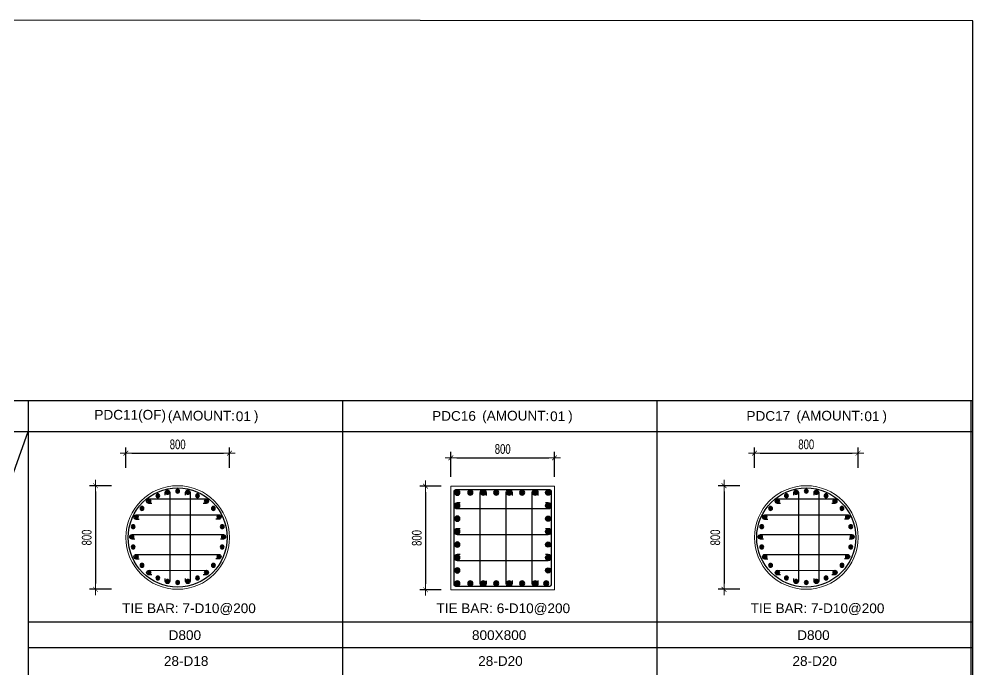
# Model space of a CAD drawing. Header units: millimetres. Extents: x 49323 to 538172, y -39336 to 181761.
# Drawn here: x 487009 to 494373, y 141935 to 146960 of the extents above; entities that cross this region are included whole.
import ezdxf
from ezdxf.enums import TextEntityAlignment as Align

# ---------------------------------------------------------------- set-up
doc = ezdxf.new("R2010")
doc.units = ezdxf.units.MM
doc.linetypes.add('CENTER2', pattern=[1.125, 0.75, -0.125, 0.125, -0.125])
doc.layers.get('Defpoints').update_dxf_attribs({"color": 151, "lineweight": 9})
for name, color, linetype in [('2', 2, 'Continuous'), ('A-ANNO-LEAD', 4, 'Continuous'), ('CEN', 1, 'CENTER2'), ('STL', 3, 'Continuous'), ('TIT1', 3, 'Continuous')]:
    doc.layers.add(name, color=color, linetype=linetype)
doc.layers.add('NDC_S_CONTINUOUS', color=3, linetype='Continuous', lineweight=20)
doc.layers.add('NDC_S_DIM', color=1, linetype='Continuous', lineweight=15)
doc.styles.add('NDC_ARIAL', font='arial.ttf', dxfattribs={"width": 0.85})
doc.styles.add('NDC_DIM', font='', dxfattribs={"width": 0.75})
doc.styles.get('NDC_DIM').set_extended_font_data('Dotum')
doc.dimstyles.new('NDC_dim_30', dxfattribs={"dimscale": 30, "dimtxt": 2.5, "dimasz": 1.5, "dimexe": 1.5, "dimexo": 2.5, "dimgap": 1, "dimtad": 1, "dimdec": 0, "dimzin": 0, "dimdsep": 46, "dimtxsty": 'NDC_DIM', "dimblk": 'DIMMARK', "dimcen": 0.09, "dimdle": 1.2, "dimclrd": 1, "dimclre": 1, "dimclrt": 3, "dimadec": 0, "dimazin": 0, "dimtfac": 1, "dimtdec": 0, "dimtix": 1, "dimtofl": 0, "dimtmove": 0, "dimatfit": 3, "dimfxl": 8, "dimfxlon": 1, "dimtolj": 1, "dimtzin": 0, "dimarcsym": 0})

# ---------------------------------------------------------------- blocks, each defined once
blk = doc.blocks.new('DÁDAS')
at = {"layer": 'TIT1', "color": 2, "style": 'NDC_ARIAL'}
blk.add_text('(AMOUNT:     )', height=75, dxfattribs=at).set_placement((-42061.2, 55767.2), align=Align.MIDDLE)
blk = doc.blocks.new('8')
at = {"layer": '2'}
blk.add_hatch(color=256, dxfattribs=at).paths.add_polyline_path([(20, 0, 0.386127), (1.9, 19.9), (-1.9, 19.9, 0.386127), (-20, 0, 1)])
blk.add_circle((0, 0), 20, dxfattribs=at)
blk = doc.blocks.new('5')
at = {"layer": 'CEN', "rotation": 180}
blk.add_blockref('8', (0, 0), dxfattribs=at)
blk = doc.blocks.new('DIMMARK')
at = {"layer": 'NDC_S_DIM', "color": 1}
blk.add_line((-1.5, 0), (1, 0), dxfattribs=at)
at = {"layer": 'NDC_S_DIM', "color": 2, "const_width": 0.1}
blk.add_lwpolyline([(-0.42, -0.42), (0.42, 0.42)], dxfattribs=at)
blk = doc.blocks.new('*D824')
at = {"layer": 'Defpoints', "color": 0, "ltscale": 40, "transparency": 16777216}
for p in [(491142.7, 143572.2), (490342.7, 143350.8), (491142.7, 143350.8)]:
    blk.add_point(p, dxfattribs=at)
at = {"layer": 'NDC_S_DIM', "color": 1, "lineweight": -2, "ltscale": 40, "transparency": 16777216}
for p, q in [((490342.7, 143425.8), (490342.7, 143617.2)), ((491142.7, 143425.8), (491142.7, 143617.2)), ((490387.7, 143572.2), (491097.7, 143572.2))]:
    blk.add_line(p, q, dxfattribs=at)
at = {"layer": 'NDC_S_DIM', "color": 1, "lineweight": -2, "ltscale": 40, "transparency": 16777216, "xscale": 45, "yscale": 45, "zscale": 45, "rotation": 180}
blk.add_blockref('DIMMARK', (490342.7, 143572.2), dxfattribs=at)
at = {"layer": 'NDC_S_DIM', "color": 1, "lineweight": -2, "ltscale": 40, "transparency": 16777216, "xscale": 45, "yscale": 45, "zscale": 45}
blk.add_blockref('DIMMARK', (491142.7, 143572.2), dxfattribs=at)
at = {"layer": 'NDC_S_DIM', "color": 3, "ltscale": 40, "transparency": 16777216, "insert": (490742.7, 143639.7), "char_height": 75, "attachment_point": 5, "style": 'NDC_DIM'}
blk.add_mtext('\\A1;800', dxfattribs=at)
blk = doc.blocks.new('*D825')
at = {"layer": 'Defpoints', "color": 0, "ltscale": 40, "transparency": 16777216}
for p in [(490342.7, 143353.3), (490147.3, 142553.3), (490342.7, 142553.3)]:
    blk.add_point(p, dxfattribs=at)
at = {"layer": 'NDC_S_DIM', "color": 1, "lineweight": -2, "ltscale": 40, "transparency": 16777216}
for p, q in [((490267.7, 143353.3), (490102.3, 143353.3)), ((490147.3, 143308.3), (490147.3, 142598.3)), ((490267.7, 142553.3), (490102.3, 142553.3))]:
    blk.add_line(p, q, dxfattribs=at)
at = {"layer": 'NDC_S_DIM', "color": 1, "lineweight": -2, "ltscale": 40, "transparency": 16777216, "xscale": 45, "yscale": 45, "zscale": 45}
for p, rotation in [((490147.3, 143353.3), 90), ((490147.3, 142553.3), 270)]:
    blk.add_blockref('DIMMARK', p, dxfattribs=dict(at, rotation=rotation))
at = {"layer": 'NDC_S_DIM', "color": 3, "ltscale": 40, "transparency": 16777216, "insert": (490079.8, 142953.3), "char_height": 75, "attachment_point": 5, "rotation": 90, "style": 'NDC_DIM'}
blk.add_mtext('\\A1;800', dxfattribs=at)
blk = doc.blocks.new('*D922')
at = {"layer": 'Defpoints', "color": 0, "ltscale": 40, "transparency": 16777216}
for p in [(493485.9, 143608), (492685.9, 143419.8), (493485.9, 143419.8)]:
    blk.add_point(p, dxfattribs=at)
at = {"layer": 'NDC_S_DIM', "color": 1, "lineweight": -2, "ltscale": 40, "transparency": 16777216}
for p, q in [((492685.9, 143494.8), (492685.9, 143653)), ((492730.9, 143608), (493440.9, 143608)), ((493485.9, 143494.8), (493485.9, 143653))]:
    blk.add_line(p, q, dxfattribs=at)
at = {"layer": 'NDC_S_DIM', "color": 1, "lineweight": -2, "ltscale": 40, "transparency": 16777216, "xscale": 45, "yscale": 45, "zscale": 45, "rotation": 180}
blk.add_blockref('DIMMARK', (492685.9, 143608), dxfattribs=at)
at = {"layer": 'NDC_S_DIM', "color": 1, "lineweight": -2, "ltscale": 40, "transparency": 16777216, "xscale": 45, "yscale": 45, "zscale": 45}
blk.add_blockref('DIMMARK', (493485.9, 143608), dxfattribs=at)
at = {"layer": 'NDC_S_DIM', "color": 3, "ltscale": 40, "transparency": 16777216, "insert": (493085.9, 143675.6), "char_height": 75, "attachment_point": 5, "style": 'NDC_DIM'}
blk.add_mtext('\\A1;800', dxfattribs=at)
blk = doc.blocks.new('*D923')
at = {"layer": 'Defpoints', "color": 0, "ltscale": 40, "transparency": 16777216}
for p in [(492648.8, 143357), (492451.4, 142557), (492648.8, 142557)]:
    blk.add_point(p, dxfattribs=at)
at = {"layer": 'NDC_S_DIM', "color": 1, "lineweight": -2, "ltscale": 40, "transparency": 16777216}
for p, q in [((492573.8, 143357), (492406.4, 143357)), ((492451.4, 143312), (492451.4, 142602)), ((492573.8, 142557), (492406.4, 142557))]:
    blk.add_line(p, q, dxfattribs=at)
at = {"layer": 'NDC_S_DIM', "color": 1, "lineweight": -2, "ltscale": 40, "transparency": 16777216, "xscale": 45, "yscale": 45, "zscale": 45}
for p, rotation in [((492451.4, 143357), 90), ((492451.4, 142557), 270)]:
    blk.add_blockref('DIMMARK', p, dxfattribs=dict(at, rotation=rotation))
at = {"layer": 'NDC_S_DIM', "color": 3, "ltscale": 40, "transparency": 16777216, "insert": (492383.9, 142957), "char_height": 75, "attachment_point": 5, "rotation": 90, "style": 'NDC_DIM'}
blk.add_mtext('\\A1;800', dxfattribs=at)
blk = doc.blocks.new('*U709')
at = {"layer": 'STL', "xscale": -0.75, "yscale": 0.75, "zscale": 0.75, "rotation": 292.5000000000001}
blk.add_blockref('5', (0, 0), dxfattribs=at)
blk = doc.blocks.new('*U708')
at = {"layer": 'NDC_S_DIM', "color": 0, "linetype": 'ByBlock', "lineweight": -2, "transparency": 16777216}
for p, rotation in [((-25669.3, 37900), 308.571428571427), ((-25601.8, 37941), 295.7142857142843), ((-25527, 37966), 282.8571428571415), ((-25448.4, 37973.7), 269.9999999999987), ((-25370.1, 37963.8), 257.1428571428559), ((-25296, 37936.7), 244.2857142857131), ((-25229.7, 37893.7), 231.4285714285703), ((-25725.9, 37844.9), 321.4285714285699), ((-25174.7, 37837.1), 218.5714285714274), ((-25768.8, 37778.7), 334.2857142857127), ((-25133.6, 37769.7), 205.7142857142847), ((-25796, 37704.6), 347.1428571428555), ((-25108.6, 37694.8), 192.8571428571419), ((-25100.9, 37616.2), 180), ((-25798.2, 37547.7), 12.8571428571428), ((-25110.9, 37537.9), 167.1428571428563), ((-25773.2, 37472.8), 25.71428571428561), ((-25138, 37463.8), 154.2857142857135), ((-25732.1, 37405.4), 38.57142857142841), ((-25180.9, 37397.6), 141.4285714285707), ((-25677.1, 37348.8), 51.42857142857117), ((-25610.9, 37305.8), 64.28571428571395), ((-25237.5, 37342.5), 128.5714285714279), ((-25536.7, 37278.7), 77.14285714285676), ((-25458.4, 37268.7), 89.99999999999955), ((-25379.8, 37276.5), 102.8571428571423), ((-25305, 37301.5), 115.7142857142852)]:
    blk.add_blockref('*U709', p, dxfattribs=dict(at, rotation=rotation))
blk.add_blockref('*U709', (-25805.9, 37626.2), dxfattribs=at)
blk = doc.blocks.new('*D1702')
at = {"layer": 'Defpoints', "color": 0, "ltscale": 40, "transparency": 16777216}
for p in [(488633.7, 143608), (487833.7, 143419.8), (488633.7, 143419.8)]:
    blk.add_point(p, dxfattribs=at)
at = {"layer": 'NDC_S_DIM', "color": 1, "lineweight": -2, "ltscale": 40, "transparency": 16777216}
for p, q in [((487833.7, 143494.8), (487833.7, 143653)), ((487878.7, 143608), (488588.7, 143608)), ((488633.7, 143494.8), (488633.7, 143653))]:
    blk.add_line(p, q, dxfattribs=at)
at = {"layer": 'NDC_S_DIM', "color": 1, "lineweight": -2, "ltscale": 40, "transparency": 16777216, "xscale": 45, "yscale": 45, "zscale": 45, "rotation": 180}
blk.add_blockref('DIMMARK', (487833.7, 143608), dxfattribs=at)
at = {"layer": 'NDC_S_DIM', "color": 1, "lineweight": -2, "ltscale": 40, "transparency": 16777216, "xscale": 45, "yscale": 45, "zscale": 45}
blk.add_blockref('DIMMARK', (488633.7, 143608), dxfattribs=at)
at = {"layer": 'NDC_S_DIM', "color": 3, "ltscale": 40, "transparency": 16777216, "insert": (488233.7, 143675.6), "char_height": 75, "attachment_point": 5, "style": 'NDC_DIM'}
blk.add_mtext('\\A1;800', dxfattribs=at)
blk = doc.blocks.new('*D1703')
at = {"layer": 'Defpoints', "color": 0, "ltscale": 40, "transparency": 16777216}
for p in [(487796.6, 143357), (487599.2, 142557), (487796.6, 142557)]:
    blk.add_point(p, dxfattribs=at)
at = {"layer": 'NDC_S_DIM', "color": 1, "lineweight": -2, "ltscale": 40, "transparency": 16777216}
for p, q in [((487721.6, 143357), (487554.2, 143357)), ((487599.2, 143312), (487599.2, 142602)), ((487721.6, 142557), (487554.2, 142557))]:
    blk.add_line(p, q, dxfattribs=at)
at = {"layer": 'NDC_S_DIM', "color": 1, "lineweight": -2, "ltscale": 40, "transparency": 16777216, "xscale": 45, "yscale": 45, "zscale": 45}
for p, rotation in [((487599.2, 143357), 90), ((487599.2, 142557), 270)]:
    blk.add_blockref('DIMMARK', p, dxfattribs=dict(at, rotation=rotation))
at = {"layer": 'NDC_S_DIM', "color": 3, "ltscale": 40, "transparency": 16777216, "insert": (487531.7, 142957), "char_height": 75, "attachment_point": 5, "rotation": 90, "style": 'NDC_DIM'}
blk.add_mtext('\\A1;800', dxfattribs=at)
blk = doc.blocks.new('*U1701')
at = {"layer": 'STL', "xscale": -0.75, "yscale": 0.75, "zscale": 0.75, "rotation": 292.5000000000001}
blk.add_blockref('5', (0, 0), dxfattribs=at)
blk = doc.blocks.new('*U1700')
at = {"layer": 'NDC_S_DIM', "color": 0, "linetype": 'ByBlock', "lineweight": -2, "transparency": 16777216}
for p, rotation in [((-25669.3, 37900), 308.571428571427), ((-25601.8, 37941), 295.7142857142843), ((-25527, 37966), 282.8571428571415), ((-25448.4, 37973.7), 269.9999999999987), ((-25370.1, 37963.8), 257.1428571428559), ((-25296, 37936.7), 244.2857142857131), ((-25229.7, 37893.7), 231.4285714285703), ((-25725.9, 37844.9), 321.4285714285699), ((-25174.7, 37837.1), 218.5714285714274), ((-25768.8, 37778.7), 334.2857142857127), ((-25133.6, 37769.7), 205.7142857142847), ((-25796, 37704.6), 347.1428571428555), ((-25108.6, 37694.8), 192.8571428571419), ((-25100.9, 37616.2), 180), ((-25798.2, 37547.7), 12.8571428571428), ((-25110.9, 37537.9), 167.1428571428563), ((-25773.2, 37472.8), 25.71428571428561), ((-25138, 37463.8), 154.2857142857135), ((-25732.1, 37405.4), 38.57142857142841), ((-25180.9, 37397.6), 141.4285714285707), ((-25677.1, 37348.8), 51.42857142857117), ((-25610.9, 37305.8), 64.28571428571395), ((-25237.5, 37342.5), 128.5714285714279), ((-25536.7, 37278.7), 77.14285714285676), ((-25458.4, 37268.7), 89.99999999999955), ((-25379.8, 37276.5), 102.8571428571423), ((-25305, 37301.5), 115.7142857142852)]:
    blk.add_blockref('*U1701', p, dxfattribs=dict(at, rotation=rotation))
blk.add_blockref('*U1701', (-25805.9, 37626.2), dxfattribs=at)

msp = doc.modelspace()

# ---------------------------------------------------------------- linework, layer by layer
at = {"layer": '2', "elevation": 0}
for points in [[(488137.8, 143283.5), (488137.8, 143305.7, -1), (488172.8, 143305.7), (488172.8, 142618.3, -1), (488137.8, 142618.3), (488137.8, 142640.4)], [(488294.7, 143283.5), (488294.7, 143305.7, -1), (488329.7, 143305.7), (488329.7, 142618.3, -1), (488294.7, 142618.3), (488294.7, 142640.4)], [(490615, 142623), (490615, 142600.8, -1), (490570, 142600.8), (490570, 143302.8, -1), (490615, 143302.8), (490615, 143280.7)], [(490815, 142624.5), (490815, 142602.3, -1), (490770, 142602.3), (490770, 143304.3, -1), (490815, 143304.3), (490815, 143282.2)], [(491015, 142624.5), (491015, 142602.3, -1), (490970, 142602.3), (490970, 143304.3, -1), (491015, 143304.3), (491015, 143282.2)], [(492990, 143283.5), (492990, 143305.7, -1), (493025, 143305.7), (493025, 142618.3, -1), (492990, 142618.3), (492990, 142640.4)], [(493146.9, 143283.5), (493146.9, 143305.7, -1), (493181.9, 143305.7), (493181.9, 142618.3, -1), (493146.9, 142618.3), (493146.9, 142640.4)], [(488033.9, 143219.6), (488011.8, 143219.6, -1), (488011.8, 143254.6), (488453.6, 143255.1, -1), (488453.6, 143220.1), (488431.4, 143220.1)], [(490414.6, 143224.9), (490392.5, 143224.9, 1), (490392.5, 143179.9), (491094.5, 143179.9, 1), (491094.5, 143224.9), (491072.4, 143224.9)], [(492886.1, 143219.6), (492864, 143219.6, -1), (492864, 143254.6), (493305.8, 143255.1, -1), (493305.8, 143220.1), (493283.6, 143220.1)], [(487936.1, 143096.9), (487914, 143096.9, -1), (487914, 143132), (488551.4, 143132.4, -1), (488551.4, 143097.4), (488529.2, 143097.4)], [(492788.3, 143096.9), (492766.2, 143096.9, -1), (492766.2, 143132), (493403.6, 143132.4, -1), (493403.6, 143097.4), (493381.4, 143097.4)], [(490414.6, 143024.9), (490392.5, 143024.9, 1), (490392.5, 142979.9), (491094.5, 142979.9, 1), (491094.5, 143024.9), (491072.4, 143024.9)], [(487903.4, 142944.5), (487881.2, 142944.5, -1), (487881.2, 142979.5), (488586.2, 142979.5, -1), (488586.2, 142944.5), (488564.1, 142944.5)], [(492755.6, 142944.5), (492733.4, 142944.5, -1), (492733.4, 142979.5), (493438.4, 142979.5, -1), (493438.4, 142944.5), (493416.3, 142944.5)], [(487936.1, 142791), (487914, 142791, -1), (487914, 142826), (488551.4, 142826.5, -1), (488551.4, 142791.5), (488529.2, 142791.5)], [(490414.6, 142824.9), (490392.5, 142824.9, 1), (490392.5, 142779.9), (491094.5, 142779.9, 1), (491094.5, 142824.9), (491072.4, 142824.9)], [(492788.3, 142791), (492766.2, 142791, -1), (492766.2, 142826), (493403.6, 142826.5, -1), (493403.6, 142791.5), (493381.4, 142791.5)], [(488033.9, 142668.4), (488011.8, 142668.4, -1), (488011.8, 142703.4), (488453.6, 142703.9, -1), (488453.6, 142668.8), (488431.4, 142668.8)], [(492886.1, 142668.4), (492864, 142668.4, -1), (492864, 142703.4), (493305.8, 142703.9, -1), (493305.8, 142668.8), (493283.6, 142668.8)]]:
    msp.add_lwpolyline(points, format="xyb", dxfattribs=at)
at = {"layer": '2', "lineweight": -2, "ltscale": 1000, "elevation": 0}
msp.add_lwpolyline([(491117.7, 143308.3), (491117.7, 142598.3, -0.414214), (491097.7, 142578.3), (490387.7, 142578.3, -0.414214), (490367.7, 142598.3), (490367.7, 143308.3, -0.414214), (490387.7, 143328.3), (491097.7, 143328.3, -0.414214)], format="xyb", close=True, dxfattribs=at)
at = {"layer": '2', "lineweight": -2, "ltscale": 1000}
for centre in [(488233.7, 142957), (493085.9, 142957)]:
    msp.add_circle(centre, 382.5, dxfattribs=at)
at = {"layer": 'A-ANNO-LEAD'}
msp.add_lwpolyline([(473036.9, 130339.8), (494371.9, 130326.6), (494371.9, 146946.6), (473036.9, 146959.8)], close=True, dxfattribs=at)
at = {"layer": 'NDC_S_CONTINUOUS', "ltscale": 70, "elevation": 0}
msp.add_lwpolyline([(491142.7, 143353.3), (491142.7, 142553.3), (490342.7, 142553.3), (490342.7, 143353.3), (491142.7, 143353.3)], dxfattribs=at)
at = {"layer": 'NDC_S_CONTINUOUS', "ltscale": 70}
for centre in [(488233.7, 142957), (493085.9, 142957)]:
    msp.add_circle(centre, 400, dxfattribs=at)
at = {"layer": 'TIT1', "color": 2}
msp.add_line((482227, 144015.6), (494372, 144015.6), dxfattribs=at)
at = {"layer": 'TIT1'}
for p, q in [((487079.2, 144015.6), (487079.2, 134691.6)), ((489505.3, 144015.6), (489505.3, 134691.6)), ((491931.4, 144015.6), (491931.4, 134691.6)), ((494357.5, 144015.6), (494357.5, 134691.6)), ((482227, 143775.6), (494372, 143775.6))]:
    msp.add_line(p, q, dxfattribs=at)
at = {"layer": 'TIT1', "color": 8}
for p, q in [((484653.1, 136961), (487079.2, 143775.6)), ((494357.5, 142304.5), (487079.2, 142304.5)), ((494372.6, 142304.5), (494357.5, 142304.5)), ((494357.5, 142104.5), (487079.2, 142104.5)), ((494372.6, 142104.5), (494357.5, 142104.5))]:
    msp.add_line(p, q, dxfattribs=at)

# ---------------------------------------------------------------- block references
at = {"layer": 'NDC_S_DIM'}
for p in [(530568.8, 88121.2), (532994.9, 88121.2), (535421, 88121.2)]:
    msp.add_blockref('DÁDAS', p, dxfattribs=at)
at = {"layer": 'NDC_S_DIM', "rotation": 0.8126515942541631}
for name, p in [('*U1700', (514218.2, 105705.5)), ('*U708', (519070.4, 105705.5))]:
    msp.add_blockref(name, p, dxfattribs=at)
at = {"layer": 'STL', "xscale": -1}
for p in [(490392.5, 143303.3), (490392.5, 143202.4), (490392.5, 143102.4), (490392.5, 143002.4), (490392.5, 142902.4), (490392.5, 142802.4), (490392.5, 142702.4), (490392.5, 142602.4)]:
    msp.add_blockref('5', p, dxfattribs=at)
at = {"layer": 'STL', "xscale": -1, "rotation": 270}
for p in [(490492.5, 143304.3), (490592.5, 143304.3), (490692.5, 143304.3), (490792.5, 143304.3), (490892.5, 143304.3), (490992.5, 143304.3), (490392.5, 142602.4), (490492.5, 142602.4), (490592.5, 142602.4), (490692.5, 142602.4), (490792.5, 142602.4), (490892.5, 142602.4), (490992.5, 142602.4), (491078.4, 142602.4)]:
    msp.add_blockref('5', p, dxfattribs=at)
at = {"layer": 'STL'}
for p in [(491092.9, 143303.3), (491092.9, 143202.4), (491092.9, 143102.4), (491092.9, 143002.4), (491092.9, 142902.4), (491092.9, 142802.4), (491092.9, 142702.4)]:
    msp.add_blockref('5', p, dxfattribs=at)

# ---------------------------------------------------------------- texts
at = {"layer": 'TIT1', "color": 2, "style": 'NDC_ARIAL'}
for s, p in [('PDC11(OF)', (487867.1, 143895.6)), ('01', (488740.8, 143892.9)), ('PDC16', (490367.1, 143895.6)), ('01', (491166.9, 143892.9)), ('PDC17', (492793.2, 143895.6)), ('01', (493593, 143892.9))]:
    msp.add_text(s, height=75, dxfattribs=at).set_placement(p, align=Align.MIDDLE)
at = {"layer": 'TIT1', "style": 'NDC_ARIAL'}
for s, p in [('TIE BAR: 7-D10@200', (488320.9, 142405.1)), ('TIE BAR: 6-D10@200', (490747, 142405.1)), ('TIE BAR: 7-D10@200', (493173.1, 142405.1)), ('D800', (488289.1, 142203.2)), ('800X800', (490715.2, 142203.2)), ('D800', (493141.3, 142203.2)), ('28-D18', (488299.2, 142003.2)), ('28-D20', (490725.3, 142003.2)), ('28-D20', (493151.4, 142003.2))]:
    msp.add_text(s, height=75, dxfattribs=at).set_placement(p, align=Align.MIDDLE)

# ---------------------------------------------------------------- dimensions: what is measured, and where the dimension line sits
at = {"layer": 'NDC_S_DIM', "ltscale": 40}
for base, p1, p2, picture, middle in [((488633.7, 143608), (487833.7, 143419.8), (488633.7, 143419.8), '*D1702', (488233.7, 143675.6)), ((491142.7, 143572.2), (490342.7, 143350.8), (491142.7, 143350.8), '*D824', (490742.7, 143639.7)), ((493485.9, 143608), (492685.9, 143419.8), (493485.9, 143419.8), '*D922', (493085.9, 143675.6))]:
    dim = msp.add_linear_dim(base=base, p1=p1, p2=p2, dimstyle='NDC_dim_30', dxfattribs=at)
    dim.commit()
    dim.dimension.update_dxf_attribs({"geometry": picture, "text_midpoint": middle})
for base, p1, p2, picture, middle in [((487599.2, 142557), (487796.6, 143357), (487796.6, 142557), '*D1703', (487531.7, 142957)), ((490147.3, 142553.3), (490342.7, 143353.3), (490342.7, 142553.3), '*D825', (490079.8, 142953.3)), ((492451.4, 142557), (492648.8, 143357), (492648.8, 142557), '*D923', (492383.9, 142957))]:
    dim = msp.add_linear_dim(base=base, p1=p1, p2=p2, angle=90, dimstyle='NDC_dim_30', dxfattribs=at)
    dim.commit()
    dim.dimension.update_dxf_attribs({"geometry": picture, "text_midpoint": middle})

doc.saveas('drawing.dxf')
